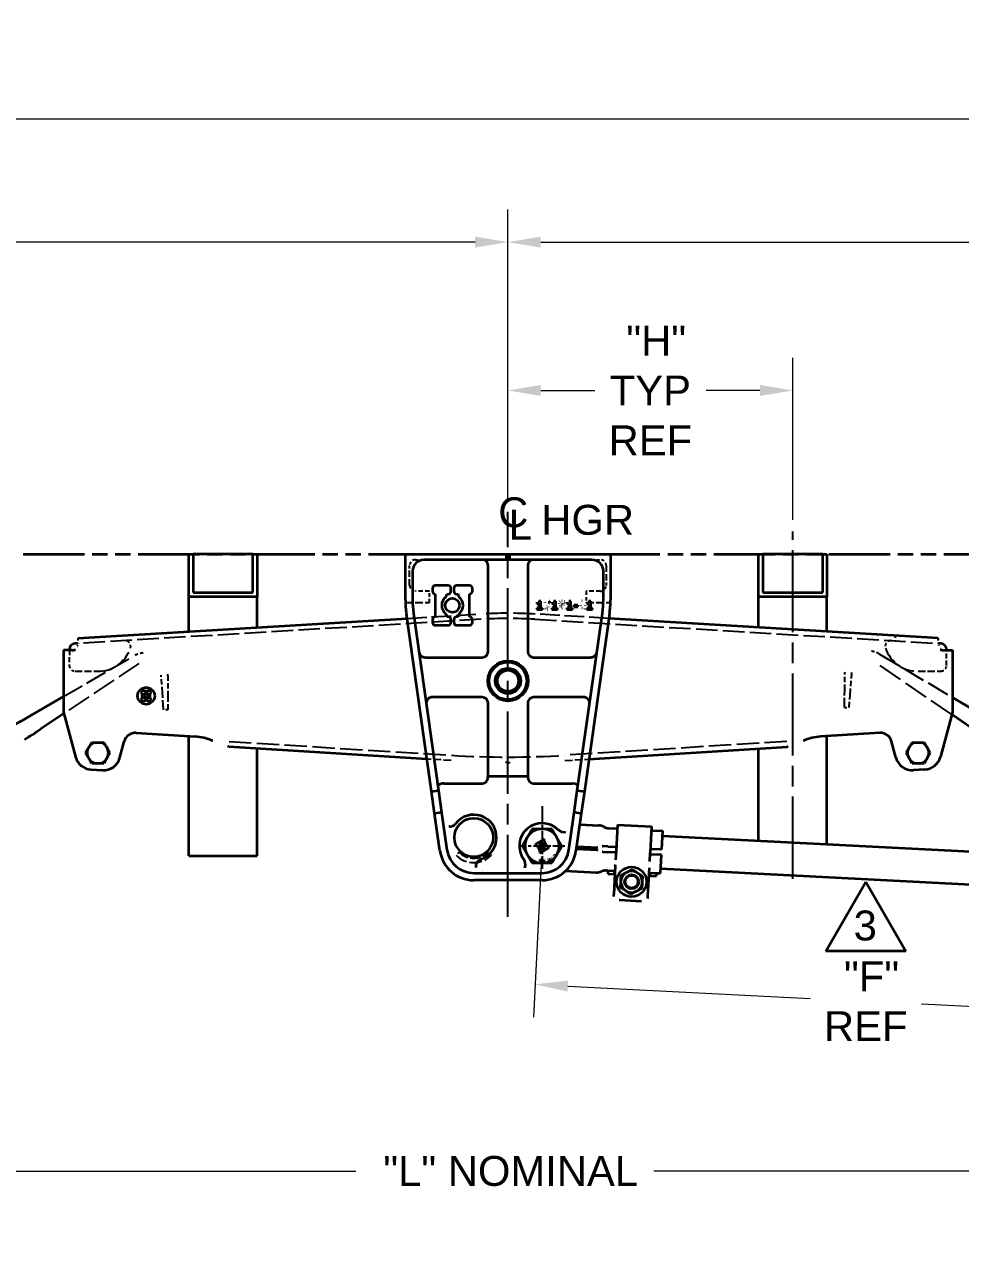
# Model space of a CAD drawing. Header units: inches. Extents: x 0 to 267, y 0 to 172.
# Drawn here: x 63.4 to 104.5, y 57.8 to 111.2 of the extents above; entities that cross this region are included whole.
import ezdxf
from ezdxf.enums import TextEntityAlignment as Align

# ---------------------------------------------------------------- set-up
doc = ezdxf.new("R2010")
doc.units = ezdxf.units.IN
doc.header["$LTSCALE"] = 8
doc.header["$MEASUREMENT"] = 0
for name, pattern in [('CHAIN', [0.7087, 0.4724, -0.0591, 0.1181, -0.0591]), ('DASHED', [0.2067, 0.1654, -0.0413]), ('DOUBLE_DASH_CHAIN', [1.2403, 0.6614, -0.0827, 0.1654, -0.0827, 0.1654, -0.0827])]:
    doc.linetypes.add(name, pattern=pattern)
for name, color, linetype, lineweight in [('Center Mark(Hutchens)', 7, 'Continuous', 25), ('Centerline(Hutchens)', 7, 'Continuous', 25), ('Dimensions(Hutchens)', 7, 'Continuous', 25), ('Hidden Edges(Hutchens)', 7, 'DASHED', 25), ('Phantom Lines(Hutchens)', 7, 'DOUBLE_DASH_CHAIN', 70), ('Sketch Geometry(Hutchens)', 7, 'Continuous', 35), ('Symbols(Hutchens)', 7, 'Continuous', 25), ('Visible Edges(Hutchens)', 7, 'Continuous', 35)]:
    doc.layers.add(name, color=color, linetype=linetype, lineweight=lineweight)
doc.styles.add('Hutchens .164', font='ARIAL.TTF')
doc.dimstyles.new('HUTCHENS STD DIM X.XX', dxfattribs={"dimscale": 8, "dimtxt": 0.164, "dimasz": 0.18, "dimexe": 0.18, "dimexo": 0.0625, "dimgap": 0.09, "dimtad": 0, "dimtih": 1, "dimtoh": 1, "dimrnd": 1e-08, "dimzin": 4, "dimdsep": 46, "dimtxsty": 'Hutchens .164', "dimcen": 0.09, "dimclrd": 211, "dimclre": 211, "dimclrt": 7, "dimadec": 0, "dimazin": 1, "dimtfac": 0.762195, "dimtofl": 0, "dimtmove": 0, "dimatfit": 3, "dimfxl": 0, "dimtolj": 1, "dimtzin": 0, "dimlwd": 9, "dimlwe": 9, "dimarcsym": 0})

# ---------------------------------------------------------------- blocks, each defined once
blk = doc.blocks.new('*D29')
at = {"layer": 'Defpoints', "color": 0, "linetype": 'Continuous'}
for p in [(48.525, 72.033), (120.526, 71.902), (120.526, 60.848)]:
    blk.add_point(p, dxfattribs=at)
at = {"layer": 'Dimensions(Hutchens)', "color": 211, "linetype": 'Continuous', "lineweight": 9}
for p, q in [((48.525, 71.533), (48.525, 59.408)), ((120.526, 71.402), (120.526, 59.408)), ((49.965, 60.848), (77.985, 60.848)), ((119.086, 60.848), (91.05, 60.848))]:
    blk.add_line(p, q, dxfattribs=at)
at = {"layer": 'Dimensions(Hutchens)', "color": 211, "linetype": 'Continuous'}
for points in [[(49.965, 61.088), (49.965, 60.608), (48.525, 60.848)], [(119.086, 61.088), (119.086, 60.608), (120.526, 60.848)]]:
    blk.add_solid(points, dxfattribs=at)
at = {"layer": 'Dimensions(Hutchens)', "color": 7, "linetype": 'Continuous', "lineweight": 9, "insert": (84.518, 60.848), "char_height": 1.312, "attachment_point": 5, "style": 'Hutchens .164'}
blk.add_mtext('\\A1; "L" NOMINAL', dxfattribs=at)
blk = doc.blocks.new('CL HGR')
at = {"layer": 'Symbols(Hutchens)', "color": 7, "char_height": 0.164, "attachment_point": 5, "style": 'Hutchens .164'}
for s, insert in [('C', (0.0294, -0.0028)), ('L', (0.068, -0.0698)), ('HGR', (0.4373, -0.044))]:
    blk.add_mtext(s, dxfattribs=dict(at, insert=insert))
blk = doc.blocks.new('*D40')
at = {"layer": 'Defpoints', "color": 0, "linetype": 'Continuous'}
for p in [(86.153, 75.12), (115.178, 73.634), (114.867, 67.562)]:
    blk.add_point(p, dxfattribs=at)
at = {"layer": 'Dimensions(Hutchens)', "color": 211, "linetype": 'Continuous', "lineweight": 9}
for p, q in [((86.128, 74.62), (85.769, 67.609)), ((115.152, 73.134), (114.793, 66.124)), ((87.28, 68.974), (97.916, 68.429)), ((113.429, 67.635), (102.793, 68.18))]:
    blk.add_line(p, q, dxfattribs=at)
at = {"layer": 'Dimensions(Hutchens)', "color": 211, "linetype": 'Continuous'}
for points in [[(87.293, 69.214), (87.268, 68.734), (85.842, 69.047)], [(113.441, 67.875), (113.416, 67.396), (114.867, 67.562)]]:
    blk.add_solid(points, dxfattribs=at)
at = {"layer": 'Dimensions(Hutchens)', "color": 7, "linetype": 'Continuous', "lineweight": 9, "insert": (100.354, 68.305), "char_height": 1.312, "attachment_point": 5, "style": 'Hutchens .164'}
blk.add_mtext('\\A1; "F"\\PREF', dxfattribs=at)
blk = doc.blocks.new('*D53')
at = {"layer": 'Defpoints', "color": 0, "linetype": 'Continuous'}
for p in [(84.653, 101.627), (84.653, 89.782), (29.653, 89.467)]:
    blk.add_point(p, dxfattribs=at)
at = {"layer": 'Dimensions(Hutchens)', "color": 211, "linetype": 'Continuous', "lineweight": 9}
for p, q in [((29.653, 89.967), (29.653, 103.067)), ((84.653, 90.282), (84.653, 103.067)), ((31.093, 101.627), (54.96, 101.627)), ((83.213, 101.627), (59.347, 101.627))]:
    blk.add_line(p, q, dxfattribs=at)
at = {"layer": 'Dimensions(Hutchens)', "color": 211, "linetype": 'Continuous'}
for points in [[(31.093, 101.867), (31.093, 101.387), (29.653, 101.627)], [(83.213, 101.867), (83.213, 101.387), (84.653, 101.627)]]:
    blk.add_solid(points, dxfattribs=at)
at = {"layer": 'Dimensions(Hutchens)', "color": 7, "linetype": 'Continuous', "lineweight": 9, "insert": (57.153, 101.627), "char_height": 1.312, "attachment_point": 5, "style": 'Hutchens .164'}
blk.add_mtext('\\A1; "A"', dxfattribs=at)
blk = doc.blocks.new('*D54')
at = {"layer": 'Defpoints', "color": 0, "linetype": 'Continuous'}
for p in [(97.153, 95.116), (84.653, 89.782), (97.153, 88.932)]:
    blk.add_point(p, dxfattribs=at)
at = {"layer": 'Dimensions(Hutchens)', "color": 211, "linetype": 'Continuous', "lineweight": 9}
for p, q in [((84.653, 90.282), (84.653, 96.556)), ((97.153, 89.432), (97.153, 96.556)), ((86.093, 95.116), (88.462, 95.116)), ((95.713, 95.116), (93.344, 95.116))]:
    blk.add_line(p, q, dxfattribs=at)
at = {"layer": 'Dimensions(Hutchens)', "color": 211, "linetype": 'Continuous'}
for points in [[(86.093, 95.356), (86.093, 94.876), (84.653, 95.116)], [(95.713, 95.356), (95.713, 94.876), (97.153, 95.116)]]:
    blk.add_solid(points, dxfattribs=at)
at = {"layer": 'Dimensions(Hutchens)', "color": 7, "linetype": 'Continuous', "lineweight": 9, "insert": (90.903, 95.116), "char_height": 1.312, "attachment_point": 5, "style": 'Hutchens .164'}
blk.add_mtext('\\A1; "H"\\PTYP\\PREF', dxfattribs=at)
blk = doc.blocks.new('*D55')
at = {"layer": 'Defpoints', "color": 0, "linetype": 'Continuous'}
for p in [(156.653, 101.627), (84.653, 89.782), (156.653, 89.544)]:
    blk.add_point(p, dxfattribs=at)
at = {"layer": 'Dimensions(Hutchens)', "color": 211, "linetype": 'Continuous', "lineweight": 9}
for p, q in [((84.653, 90.282), (84.653, 103.067)), ((156.653, 90.044), (156.653, 103.067)), ((86.093, 101.627), (118.46, 101.627)), ((155.213, 101.627), (122.847, 101.627))]:
    blk.add_line(p, q, dxfattribs=at)
at = {"layer": 'Dimensions(Hutchens)', "color": 211, "linetype": 'Continuous'}
for points in [[(86.093, 101.867), (86.093, 101.387), (84.653, 101.627)], [(155.213, 101.867), (155.213, 101.387), (156.653, 101.627)]]:
    blk.add_solid(points, dxfattribs=at)
at = {"layer": 'Dimensions(Hutchens)', "color": 7, "linetype": 'Continuous', "lineweight": 9, "insert": (120.653, 101.627), "char_height": 1.312, "attachment_point": 5, "style": 'Hutchens .164'}
blk.add_mtext('\\A1; "B"', dxfattribs=at)
blk = doc.blocks.new('*D57')
at = {"layer": 'Defpoints', "color": 0, "linetype": 'Continuous'}
for p in [(23.091, 107.041), (218.091, 92.727), (23.091, 79.013)]:
    blk.add_point(p, dxfattribs=at)
at = {"layer": 'Dimensions(Hutchens)', "color": 211, "linetype": 'Continuous', "lineweight": 9}
for p, q in [((23.091, 79.513), (23.091, 108.481)), ((218.091, 93.227), (218.091, 108.481)), ((24.531, 107.041), (110.028, 107.041)), ((216.651, 107.041), (130.494, 107.041))]:
    blk.add_line(p, q, dxfattribs=at)
at = {"layer": 'Dimensions(Hutchens)', "color": 211, "linetype": 'Continuous'}
for points in [[(24.531, 107.281), (24.531, 106.801), (23.091, 107.041)], [(216.651, 107.281), (216.651, 106.801), (218.091, 107.041)]]:
    blk.add_solid(points, dxfattribs=at)
at = {"layer": 'Dimensions(Hutchens)', "color": 7, "linetype": 'Continuous', "lineweight": 9, "insert": (120.261, 107.041), "char_height": 1.312, "attachment_point": 5, "style": 'Hutchens .164'}
blk.add_mtext('\\A1; "E" REC CLEARANCE', dxfattribs=at)
blk = doc.blocks.new('FLAG')
at = {"layer": 'Sketch Geometry(Hutchens)'}
for p, q in [((-0.22, -0.1905), (0, 0.1905)), ((0, 0.1905), (0.22, -0.1905)), ((0.22, -0.1905), (-0.22, -0.1905))]:
    blk.add_line(p, q, dxfattribs=at)
at = {"layer": 'Symbols(Hutchens)', "color": 7, "style": 'Hutchens .164'}
blk.add_attdef('NO:', text='', height=0.164, dxfattribs=at).set_placement((-0.0034, -0.0497), align=Align.MIDDLE_CENTER)

msp = doc.modelspace()

# ---------------------------------------------------------------- linework, layer by layer
at = {"layer": 'Center Mark(Hutchens)', "linetype": 'CHAIN', "ltscale": 0.190971}
msp.add_line((86.1531, 76.8711), (86.1531, 74.1195), dxfattribs=at)
at = {"layer": 'Center Mark(Hutchens)', "linetype": 'CHAIN', "ltscale": 0.138781}
msp.add_line((87.1531, 75.1195), (85.1531, 75.1195), dxfattribs=at)
at = {"layer": 'Centerline(Hutchens)', "linetype": 'CHAIN', "ltscale": 0.954115}
for p, q in [((84.6531, 72.0075), (84.6531, 89.7816)), ((97.1531, 73.682), (97.1531, 88.932))]:
    msp.add_line(p, q, dxfattribs=at)
at = {"layer": 'Hidden Edges(Hutchens)', "ltscale": 0.089183}
for p, q in [((80.5906, 87.682), (80.9656, 87.682)), ((88.3406, 87.682), (88.7156, 87.682))]:
    msp.add_line(p, q, dxfattribs=at)
at = {"layer": 'Hidden Edges(Hutchens)', "ltscale": 0.208226}
for p, q in [((80.3406, 86.557), (80.3406, 87.432)), ((88.9656, 87.432), (88.9656, 86.557))]:
    msp.add_line(p, q, dxfattribs=at)
at = {"layer": 'Hidden Edges(Hutchens)', "ltscale": 0.148704}
for p, q in [((81.2156, 86.307), (80.5906, 86.307)), ((88.7156, 86.307), (88.0906, 86.307))]:
    msp.add_line(p, q, dxfattribs=at)
at = {"layer": 'Hidden Edges(Hutchens)', "ltscale": 0.118944}
for p, q in [((81.2156, 85.807), (81.2156, 86.307)), ((88.0906, 86.307), (88.0906, 85.807))]:
    msp.add_line(p, q, dxfattribs=at)
at = {"layer": 'Hidden Edges(Hutchens)', "ltscale": 0.252454}
for p, q in [((80.1548, 85.807), (81.2156, 85.807)), ((88.0906, 85.807), (89.1513, 85.807))]:
    msp.add_line(p, q, dxfattribs=at)
at = {"layer": 'Hidden Edges(Hutchens)', "ltscale": 0.714075}
for p, q in [((83.4722, 85.071), (65.7919, 84.013)), ((85.8339, 85.071), (103.5142, 84.013))]:
    msp.add_line(p, q, dxfattribs=at)
at = {"layer": 'Hidden Edges(Hutchens)', "ltscale": 0.653009}
for p, q in [((80.2247, 85.1091), (83.4583, 85.3026)), ((89.0814, 85.1091), (85.8478, 85.3026))]:
    msp.add_line(p, q, dxfattribs=at)
at = {"layer": 'Hidden Edges(Hutchens)', "ltscale": 0.055136}
for p, q in [((65.7781, 84.2445), (65.7919, 84.013)), ((101.6531, 84.3567), (101.6392, 84.1252)), ((103.5281, 84.2445), (103.5142, 84.013))]:
    msp.add_line(p, q, dxfattribs=at)
at = {"layer": 'Hidden Edges(Hutchens)', "ltscale": 0.715708}
msp.add_line((65.1531, 81.6792), (68.2259, 83.4578), dxfattribs=at)
at = {"layer": 'Hidden Edges(Hutchens)', "ltscale": 0.15683}
for p, q in [((65.4097, 83.7095), (65.4031, 83.0504)), ((103.9031, 83.0504), (103.8964, 83.7095))]:
    msp.add_line(p, q, dxfattribs=at)
at = {"layer": 'Hidden Edges(Hutchens)', "ltscale": 0.750116}
msp.add_line((100.9534, 83.5451), (104.1531, 81.6454), dxfattribs=at)
at = {"layer": 'Hidden Edges(Hutchens)', "ltscale": 0.795738}
msp.add_line((68.4511, 83.1249), (65.169, 80.9316), dxfattribs=at)
at = {"layer": 'Hidden Edges(Hutchens)', "ltscale": 0.237987}
for p, q in [((65.6505, 82.7979), (66.6505, 82.7879)), ((102.6556, 82.7879), (103.6556, 82.7979))]:
    msp.add_line(p, q, dxfattribs=at)
at = {"layer": 'Hidden Edges(Hutchens)', "ltscale": 0.008714}
msp.add_line((68.431, 83.1344), (68.4152, 83.1009), dxfattribs=at)
at = {"layer": 'Hidden Edges(Hutchens)', "ltscale": 0.822001}
msp.add_line((104.1252, 80.8872), (100.7601, 83.1903), dxfattribs=at)
at = {"layer": 'Hidden Edges(Hutchens)'}
for p, q in [((69.4399, 82.5956), (69.4399, 82.5957)), ((99.7299, 82.6964), (99.7299, 82.6964)), ((84.6531, 78.7914), (84.6535, 78.7914))]:
    msp.add_line(p, q, dxfattribs=at)
at = {"layer": 'Hidden Edges(Hutchens)', "ltscale": 0.174961}
for p, q in [((69.4895, 81.8794), (69.4399, 82.5956)), ((99.7299, 82.6964), (99.6723, 81.9808))]:
    msp.add_line(p, q, dxfattribs=at)
at = {"layer": 'Hidden Edges(Hutchens)', "ltscale": 0.174616}
for p, q in [((69.7269, 82.597), (69.7302, 81.8805)), ((99.4317, 81.9846), (99.4429, 82.701))]:
    msp.add_line(p, q, dxfattribs=at)
at = {"layer": 'Hidden Edges(Hutchens)', "ltscale": 0.322228}
for p, q in [((69.5438, 81.0961), (69.4895, 81.8794)), ((99.6723, 81.9808), (99.6094, 81.1982))]:
    msp.add_line(p, q, dxfattribs=at)
at = {"layer": 'Hidden Edges(Hutchens)', "ltscale": 0.321944}
for p, q in [((69.7302, 81.8805), (69.7338, 81.097)), ((99.4194, 81.2011), (99.4317, 81.9846))]:
    msp.add_line(p, q, dxfattribs=at)
at = {"layer": 'Hidden Edges(Hutchens)', "ltscale": 0.045137}
for p, q in [((99.4194, 81.2011), (99.6094, 81.1982)), ((69.7338, 81.097), (69.5438, 81.0961))]:
    msp.add_line(p, q, dxfattribs=at)
at = {"layer": 'Hidden Edges(Hutchens)', "ltscale": 0.738648}
for p, q in [((72.4175, 79.7105), (82.1699, 79.1009)), ((96.8887, 79.7105), (87.1363, 79.1009))]:
    msp.add_line(p, q, dxfattribs=at)
at = {"layer": 'Hidden Edges(Hutchens)', "ltscale": 0.252094}
for p, q in [((82.1554, 78.8694), (81.0982, 78.9355)), ((87.1507, 78.8694), (88.2079, 78.9355))]:
    msp.add_line(p, q, dxfattribs=at)
at = {"layer": 'Hidden Edges(Hutchens)', "ltscale": 0.044541}
for p, q in [((82.5067, 74.8482), (82.3741, 74.7156)), ((83.932, 74.7156), (83.7994, 74.8482))]:
    msp.add_line(p, q, dxfattribs=at)
at = {"layer": 'Hidden Edges(Hutchens)', "ltscale": 0.002983, "flags": 128}
msp.add_lwpolyline([(103.5142, 84.013), (103.5142, 84.013)], dxfattribs=at)
at = {"layer": 'Hidden Edges(Hutchens)', "ltscale": 0.401905, "flags": 128}
for points in [[(99.4429, 82.701), (99.4464, 82.7695)], [(69.7269, 82.597), (69.7242, 82.6656)]]:
    msp.add_lwpolyline(points, dxfattribs=at)
at = {"layer": 'Hidden Edges(Hutchens)', "ltscale": 0.331717, "flags": 128}
msp.add_lwpolyline([(69.4399, 82.5957), (69.4364, 82.6252)], dxfattribs=at)
at = {"layer": 'Hidden Edges(Hutchens)', "ltscale": 0.31875, "flags": 128}
msp.add_lwpolyline([(99.7299, 82.6964), (99.7464, 82.7473)], dxfattribs=at)
at = {"layer": 'Hidden Edges(Hutchens)', "ltscale": 0.187933, "flags": 128}
for points in [[(71.6878, 79.7405), (71.702, 79.7345)], [(97.6183, 79.7405), (97.6041, 79.7345)]]:
    msp.add_lwpolyline(points, dxfattribs=at)
at = {"layer": 'Hidden Edges(Hutchens)', "ltscale": 0.755715, "flags": 128}
msp.add_lwpolyline([(84.6531, 78.7914), (84.549, 78.7915)], dxfattribs=at)
at = {"layer": 'Hidden Edges(Hutchens)', "ltscale": 0.755592, "flags": 128}
msp.add_lwpolyline([(84.6535, 78.7914), (84.7576, 78.7915)], dxfattribs=at)
at = {"layer": 'Hidden Edges(Hutchens)', "ltscale": 0.093397}
for centre, start, end in [((80.5906, 87.432), 90, 180), ((88.7156, 87.432), 0, 90), ((80.5906, 86.557), 180, 270), ((88.7156, 86.557), 270, 0), ((65.653, 83.0479), 179.42465, 269.42465), ((103.6531, 83.0479), 270.57535, 0.57535)]:
    msp.add_arc(centre, 0.25, start, end, dxfattribs=at)
at = {"layer": 'Hidden Edges(Hutchens)', "ltscale": 0.722924}
msp.add_arc((84.6531, 65.3383), 20, 86.57535, 93.42465, dxfattribs=at)
at = {"layer": 'Hidden Edges(Hutchens)', "ltscale": 0.714538}
msp.add_arc((84.6531, 65.3383), 19.768, 86.57535, 93.42465, dxfattribs=at)
at = {"layer": 'Hidden Edges(Hutchens)', "ltscale": 0.116454}
for centre, start, end in [((67.8491, 83.8856), 341.22977, 93.42465), ((101.4571, 83.8856), 86.57535, 198.77023)]:
    msp.add_arc(centre, 0.25, start, end, dxfattribs=at)
at = {"layer": 'Hidden Edges(Hutchens)', "ltscale": 0.568412}
for centre, start, end in [((66.6656, 84.2878), 269.42465, 341.22977), ((102.6406, 84.2878), 198.77023, 270.57535)]:
    msp.add_arc(centre, 1.5, start, end, dxfattribs=at)
at = {"layer": 'Hidden Edges(Hutchens)', "ltscale": 0.105451}
for centre, start, end in [((68.7269, 82.5924), 94.66328, 120.06412), ((100.4428, 82.6853), 59.29987, 84.70071)]:
    msp.add_arc(centre, 1, start, end, dxfattribs=at)
at = {"layer": 'Hidden Edges(Hutchens)', "ltscale": 0.751337}
msp.add_arc((84.6531, 118.8323), 39.8089, 266.42367, 273.57633, dxfattribs=at)
at = {"layer": 'Hidden Edges(Hutchens)', "ltscale": 0.341747}
msp.add_arc((83.1531, 75.4945), 0.9141, 225, 315, dxfattribs=at)
at = {"layer": 'Hidden Edges(Hutchens)', "ltscale": 0.411869}
msp.add_arc((83.1531, 75.4945), 1.1016, 225, 315, dxfattribs=at)
at = {"layer": 'Phantom Lines(Hutchens)', "lineweight": 35, "ltscale": 0.50903}
msp.add_line((17.9205, 87.932), (225.0032, 87.932), dxfattribs=at)
at = {"layer": 'Visible Edges(Hutchens)'}
for p, q in [((70.6531, 87.932), (70.8406, 87.932)), ((70.6531, 86.057), (70.6531, 87.932)), ((70.8406, 87.932), (70.8406, 86.2445)), ((73.4656, 87.932), (70.8406, 87.932)), ((73.4656, 86.2445), (73.4656, 87.932)), ((73.4656, 87.932), (73.6531, 87.932)), ((73.6531, 87.932), (73.6531, 86.057)), ((80.1531, 87.932), (84.5906, 87.932)), ((80.1531, 85.932), (80.1531, 87.932)), ((84.5906, 87.682), (80.9656, 87.682)), ((84.5906, 87.682), (84.5906, 87.932)), ((84.5906, 87.932), (84.7156, 87.932)), ((84.6531, 87.8695), (84.5906, 87.932)), ((84.6531, 87.682), (84.5906, 87.682)), ((84.7156, 87.932), (84.6531, 87.8695)), ((84.6531, 87.8695), (84.6531, 87.682)), ((84.7156, 87.682), (84.6531, 87.682)), ((84.7156, 87.932), (89.1531, 87.932)), ((84.7156, 87.932), (84.7156, 87.682)), ((88.3406, 87.682), (84.7156, 87.682)), ((89.1531, 87.932), (89.1531, 85.932)), ((95.6531, 87.932), (95.8406, 87.932)), ((95.6531, 86.057), (95.6531, 87.932)), ((95.8406, 87.932), (95.8406, 86.2445)), ((98.4656, 87.932), (95.8406, 87.932)), ((98.4656, 86.2445), (98.4656, 87.932)), ((98.4656, 87.932), (98.6531, 87.932)), ((98.6531, 87.932), (98.6531, 86.057)), ((80.4656, 87.182), (80.4656, 85.932)), ((83.7781, 83.6508), (83.7781, 87.432)), ((85.5281, 87.432), (85.5281, 83.6508)), ((88.8406, 85.932), (88.8406, 87.182)), ((82.0281, 86.557), (81.4656, 86.557)), ((82.9656, 86.557), (82.4031, 86.557)), ((73.6531, 86.057), (70.6531, 86.057)), ((70.6531, 84.5363), (70.6531, 86.057)), ((70.8406, 86.2445), (73.4656, 86.2445)), ((73.6531, 84.7158), (73.6531, 86.057)), ((81.3406, 86.432), (81.3406, 86.307)), ((81.4656, 86.182), (81.4656, 85.182)), ((81.9656, 86.1424), (81.9656, 86.182)), ((81.9656, 86.182), (82.0281, 86.182)), ((82.1531, 86.307), (82.1531, 86.432)), ((82.2781, 86.432), (82.2781, 86.307)), ((82.4031, 86.182), (82.4656, 86.182)), ((82.4656, 86.182), (82.4656, 86.1424)), ((82.9656, 85.182), (82.9656, 86.182)), ((83.0906, 86.307), (83.0906, 86.432)), ((98.6531, 86.057), (95.6531, 86.057)), ((95.6531, 84.7158), (95.6531, 86.057)), ((95.8406, 86.2445), (98.4656, 86.2445)), ((98.6531, 84.5363), (98.6531, 86.057)), ((85.9258, 85.8195), (85.9258, 85.7585)), ((85.9258, 85.7585), (86.0048, 85.7585)), ((85.9258, 85.56), (85.9258, 85.4947)), ((86.0048, 85.56), (85.9258, 85.56)), ((85.9258, 85.4947), (86.1735, 85.4947)), ((86.0048, 85.7585), (86.0048, 85.56)), ((86.0963, 85.8706), (86.0142, 85.8706)), ((86.0963, 85.56), (86.0963, 85.8706)), ((86.1735, 85.56), (86.0963, 85.56)), ((86.1735, 85.4947), (86.1735, 85.56)), ((86.4783, 85.7968), (86.4849, 85.7968)), ((86.4849, 85.7968), (86.4849, 85.8703)), ((86.5828, 85.8195), (86.5828, 85.7585)), ((86.5828, 85.7585), (86.6618, 85.7585)), ((86.5828, 85.56), (86.5828, 85.4947)), ((86.6618, 85.56), (86.5828, 85.56)), ((86.5828, 85.4947), (86.8305, 85.4947)), ((86.6618, 85.7585), (86.6618, 85.56)), ((86.7533, 85.8706), (86.6712, 85.8706)), ((86.7533, 85.56), (86.7533, 85.8706)), ((86.8305, 85.56), (86.7533, 85.56)), ((86.8305, 85.4947), (86.8305, 85.56)), ((86.9472, 85.6867), (86.9472, 85.6852)), ((87.1021, 85.6977), (87.1021, 85.6989)), ((87.2398, 85.8195), (87.2398, 85.7585)), ((87.2398, 85.7585), (87.3188, 85.7585)), ((87.2398, 85.56), (87.2398, 85.4947)), ((87.3188, 85.56), (87.2398, 85.56)), ((87.2398, 85.4947), (87.4875, 85.4947)), ((87.3188, 85.7585), (87.3188, 85.56)), ((87.4103, 85.8706), (87.3282, 85.8706)), ((87.4103, 85.56), (87.4103, 85.8706)), ((87.4875, 85.56), (87.4103, 85.56)), ((87.4875, 85.4947), (87.4875, 85.56)), ((87.5467, 85.6953), (87.5467, 85.6254)), ((87.7136, 85.6953), (87.5467, 85.6953)), ((87.5467, 85.6254), (87.7136, 85.6254)), ((87.7136, 85.6254), (87.7136, 85.6953)), ((88.1193, 85.8195), (88.1193, 85.7585)), ((88.1193, 85.7585), (88.1983, 85.7585)), ((88.1193, 85.56), (88.1193, 85.4947)), ((88.1983, 85.56), (88.1193, 85.56)), ((88.1193, 85.4947), (88.3669, 85.4947)), ((88.1983, 85.7585), (88.1983, 85.56)), ((88.2897, 85.8706), (88.2077, 85.8706)), ((88.2897, 85.56), (88.2897, 85.8706)), ((88.3669, 85.56), (88.2897, 85.56)), ((88.3669, 85.4947), (88.3669, 85.56)), ((65.7781, 84.2445), (80.2247, 85.1091)), ((81.3, 77.5091), (80.1974, 85.3016)), ((80.5069, 85.3454), (81.6094, 77.5529)), ((81.3406, 85.057), (81.3406, 84.932)), ((81.9656, 85.182), (81.9656, 85.2217)), ((82.0281, 85.182), (81.9656, 85.182)), ((82.1531, 84.932), (82.1531, 85.057)), ((82.2781, 85.057), (82.2781, 84.932)), ((82.4656, 85.182), (82.4031, 85.182)), ((82.4656, 85.2217), (82.4656, 85.182)), ((83.0906, 84.932), (83.0906, 85.057)), ((87.6967, 77.5529), (88.7993, 85.3454)), ((89.1087, 85.3016), (88.0061, 77.5091)), ((103.5281, 84.2445), (89.0814, 85.1091)), ((81.4656, 84.807), (82.0281, 84.807)), ((82.4031, 84.807), (82.9656, 84.807)), ((65.7696, 84.0116), (65.6452, 84.0042)), ((103.6609, 84.0042), (103.5365, 84.0116)), ((65.5281, 83.7095), (65.1531, 83.7095)), ((65.1531, 83.7095), (65.1531, 80.991)), ((65.4102, 83.7571), (65.4097, 83.7095)), ((81.0345, 83.4008), (80.9991, 83.4008)), ((81.0345, 83.4008), (83.5281, 83.4008)), ((85.7781, 83.4008), (88.2716, 83.4008)), ((88.307, 83.4008), (88.2716, 83.4008)), ((103.7781, 83.7095), (104.1531, 83.7095)), ((103.8964, 83.7095), (103.896, 83.7571)), ((104.1531, 83.7095), (104.1531, 80.991)), ((68.5593, 81.897), (68.5593, 81.8658)), ((68.7312, 81.9283), (68.5906, 81.9283)), ((68.5906, 81.8345), (68.5952, 81.8345)), ((68.5952, 81.8345), (68.5952, 81.5845)), ((68.7202, 81.8345), (68.7312, 81.8345)), ((68.7202, 81.8281), (68.7202, 81.8345)), ((68.7624, 81.8658), (68.7624, 81.897)), ((68.7937, 81.897), (68.7937, 81.8658)), ((68.9656, 81.9283), (68.8249, 81.9283)), ((68.8249, 81.8345), (68.8359, 81.8345)), ((68.8359, 81.8345), (68.8359, 81.8281)), ((68.9609, 81.5845), (68.9609, 81.8345)), ((68.9609, 81.8345), (68.9656, 81.8345)), ((68.9968, 81.8658), (68.9968, 81.897)), ((63.7947, 80.893), (65.1531, 81.6792)), ((68.5593, 81.5533), (68.5593, 81.522)), ((68.5952, 81.5845), (68.5906, 81.5845)), ((68.5906, 81.4908), (68.7312, 81.4908)), ((68.7202, 81.5845), (68.7202, 81.591)), ((68.7312, 81.5845), (68.7202, 81.5845)), ((68.7624, 81.522), (68.7624, 81.5533)), ((68.7937, 81.5533), (68.7937, 81.522)), ((68.8359, 81.5845), (68.8249, 81.5845)), ((68.8249, 81.4908), (68.9656, 81.4908)), ((68.8359, 81.591), (68.8359, 81.5845)), ((68.9656, 81.5845), (68.9609, 81.5845)), ((68.9968, 81.522), (68.9968, 81.5533)), ((83.5281, 81.6508), (81.3175, 81.6508)), ((83.7781, 78.1883), (83.7781, 81.4008)), ((85.5281, 81.4008), (85.5281, 78.1883)), ((87.9886, 81.6508), (85.7781, 81.6508)), ((104.1531, 81.6454), (105.3559, 80.9312)), ((65.169, 80.9316), (64.1618, 80.2586)), ((65.1531, 80.991), (65.6786, 79.0296)), ((104.1531, 80.991), (103.6275, 79.0296)), ((104.9817, 80.301), (104.1252, 80.8872)), ((66.2996, 79.5193), (66.3869, 79.6705)), ((66.3869, 79.6705), (66.5615, 79.6705)), ((66.5615, 79.6705), (66.7446, 79.6705)), ((66.7446, 79.6705), (66.9192, 79.6705)), ((66.9192, 79.6705), (67.0065, 79.5193)), ((67.6275, 79.0001), (67.8189, 79.7144)), ((68.333, 80.084), (70.934, 79.9214)), ((70.6531, 74.682), (70.6531, 79.939)), ((100.9731, 80.084), (98.3721, 79.9214)), ((98.6531, 75.2006), (98.6531, 79.939)), ((101.6786, 79.0001), (101.4872, 79.7144)), ((102.2996, 79.5193), (102.3869, 79.6705)), ((102.3869, 79.6705), (102.5615, 79.6705)), ((102.5615, 79.6705), (102.7446, 79.6705)), ((102.7446, 79.6705), (102.9192, 79.6705)), ((102.9192, 79.6705), (103.0065, 79.5193)), ((66.1207, 79.2095), (66.2081, 79.3608)), ((66.2081, 79.0583), (66.1207, 79.2095)), ((66.2081, 79.3608), (66.2996, 79.5193)), ((66.2996, 78.8998), (66.2081, 79.0583)), ((67.0065, 79.5193), (67.0981, 79.3608)), ((67.0981, 79.0583), (67.0065, 78.8998)), ((67.0981, 79.3608), (67.1854, 79.2095)), ((67.1854, 79.2095), (67.0981, 79.0583)), ((72.3876, 79.4856), (72.3864, 79.4861)), ((81.0982, 78.9355), (72.403, 79.4789)), ((73.6531, 74.682), (73.6531, 79.4008)), ((88.2079, 78.9355), (96.9031, 79.4789)), ((95.6531, 75.3542), (95.6531, 79.4008)), ((96.9185, 79.4856), (96.9197, 79.4861)), ((102.1207, 79.2095), (102.2081, 79.3608)), ((102.2081, 79.0583), (102.1207, 79.2095)), ((102.2081, 79.3608), (102.2996, 79.5193)), ((102.2996, 78.8998), (102.2081, 79.0583)), ((103.0065, 79.5193), (103.0981, 79.3608)), ((103.0981, 79.0583), (103.0065, 78.8998)), ((103.0981, 79.3608), (103.1854, 79.2095)), ((103.1854, 79.2095), (103.0981, 79.0583)), ((66.3869, 78.7485), (66.2996, 78.8998)), ((66.5615, 78.7485), (66.3869, 78.7485)), ((66.7446, 78.7485), (66.5615, 78.7485)), ((66.9192, 78.7485), (66.7446, 78.7485)), ((67.0065, 78.8998), (66.9192, 78.7485)), ((102.3869, 78.7485), (102.2996, 78.8998)), ((102.5615, 78.7485), (102.3869, 78.7485)), ((102.7446, 78.7485), (102.5615, 78.7485)), ((102.9192, 78.7485), (102.7446, 78.7485)), ((103.0065, 78.8998), (102.9192, 78.7485)), ((66.3588, 78.4751), (66.8588, 78.4455)), ((83.7781, 78.1883), (85.5281, 78.1883)), ((102.9473, 78.4751), (102.4473, 78.4455)), ((81.3, 77.5091), (81.6094, 77.5529)), ((81.4353, 76.5529), (81.3, 77.5091)), ((81.6094, 77.5529), (81.7447, 76.5966)), ((81.8351, 77.8695), (83.5281, 77.8695)), ((85.7781, 77.8695), (87.4711, 77.8695)), ((87.5614, 76.5966), (87.6967, 77.5529)), ((87.6967, 77.5529), (88.0061, 77.5091)), ((88.0061, 77.5091), (87.8708, 76.5529)), ((81.7447, 76.5966), (81.4353, 76.5529)), ((81.6679, 74.9094), (81.4353, 76.5529)), ((81.7447, 76.5966), (81.9773, 74.9532)), ((87.3289, 74.9532), (87.5614, 76.5966)), ((87.8708, 76.5529), (87.5614, 76.5966)), ((87.8708, 76.5529), (87.6383, 74.9094)), ((85.5035, 75.4945), (85.72, 75.8695)), ((85.72, 75.8695), (86.1531, 75.8695)), ((86.1531, 75.8695), (86.5861, 75.8695)), ((86.5861, 75.8695), (86.8026, 75.4945)), ((87.8024, 76.0695), (88.6402, 76.0266)), ((88.8672, 75.9593), (88.8489, 75.969)), ((89.0759, 75.9016), (89.4464, 75.8827)), ((89.4552, 76.0555), (89.3967, 74.9129)), ((89.4552, 76.0555), (90.9533, 75.9788)), ((90.9533, 75.9788), (90.8948, 74.8362)), ((85.287, 75.1195), (85.5035, 75.4945)), ((86.0031, 75.2855), (85.8813, 75.2152)), ((86.0728, 75.2897), (86.0881, 75.2633)), ((86.2061, 75.4027), (86.0843, 75.3324)), ((86.2485, 75.3198), (86.2526, 75.3222)), ((86.3742, 75.102), (86.2485, 75.3198)), ((86.264, 75.3649), (86.2488, 75.3913)), ((86.8026, 75.4945), (87.0191, 75.1195)), ((90.9444, 75.806), (91.4438, 75.7804)), ((91.4026, 74.976), (91.4438, 75.7804)), ((91.433, 75.5702), (109.9712, 74.6213)), ((85.5035, 74.7445), (85.287, 75.1195)), ((85.8699, 75.1725), (85.8851, 75.1461)), ((85.9278, 75.1347), (85.9319, 75.1371)), ((85.9319, 75.1371), (86.0577, 74.9193)), ((86.0402, 75.1996), (86.0496, 75.205)), ((86.0522, 75.1788), (86.0402, 75.1996)), ((86.0421, 74.8742), (86.0574, 74.8478)), ((86.061, 75.2477), (86.0458, 75.2741)), ((86.0577, 74.9193), (86.0536, 74.9169)), ((86.1001, 74.8363), (86.2218, 74.9067)), ((86.1308, 75.2519), (86.1402, 75.2573)), ((86.1402, 75.2573), (86.1522, 75.2365)), ((86.1659, 74.9818), (86.1539, 75.0025)), ((86.1753, 74.9872), (86.1659, 74.9818)), ((86.2333, 74.9493), (86.218, 74.9758)), ((86.2451, 74.9914), (86.2603, 74.965)), ((86.254, 75.0603), (86.2659, 75.0395)), ((86.2659, 75.0395), (86.2565, 75.0341)), ((86.303, 74.9535), (86.4248, 75.0238)), ((86.3783, 75.1044), (86.3742, 75.102)), ((86.4363, 75.0665), (86.421, 75.0929)), ((87.0191, 75.1195), (86.8026, 74.7445)), ((88.5842, 74.9325), (87.6483, 74.9804)), ((87.6659, 75.1047), (88.5906, 75.0573)), ((88.3969, 74.9421), (88.4033, 75.0669)), ((88.5282, 75.0605), (88.5218, 74.9357)), ((88.7834, 74.8597), (88.7921, 74.8593)), ((88.8108, 74.8583), (88.7921, 74.8593)), ((88.8049, 75.109), (88.7962, 75.1094)), ((88.8049, 75.109), (88.8236, 75.108)), ((88.8108, 74.8583), (89.0219, 74.8475)), ((89.0347, 75.0972), (88.8236, 75.108)), ((89.3924, 74.8286), (89.0219, 74.8475)), ((89.0347, 75.0972), (89.4052, 75.0782)), ((89.3964, 74.9053), (89.3765, 74.5177)), ((89.3967, 74.9129), (89.3964, 74.9053)), ((90.8745, 74.441), (90.8944, 74.8286)), ((91.3898, 74.7263), (90.8905, 74.7519)), ((90.8948, 74.8362), (90.8944, 74.8286)), ((90.9032, 75.0016), (91.4026, 74.976)), ((70.6531, 74.682), (73.6531, 74.682)), ((85.72, 74.3695), (85.5035, 74.7445)), ((86.1531, 74.3695), (85.72, 74.3695)), ((86.1192, 74.4989), (86.0431, 74.4989)), ((86.0431, 74.4989), (86.0431, 74.4848)), ((86.0431, 74.4848), (86.105, 74.4848)), ((86.105, 74.4848), (86.0502, 74.3789)), ((86.0502, 74.3789), (86.0673, 74.3789)), ((86.0673, 74.3789), (86.1192, 74.4809)), ((86.1192, 74.4809), (86.1192, 74.4989)), ((86.5861, 74.3695), (86.1531, 74.3695)), ((86.2108, 74.477), (86.2127, 74.4662)), ((86.2127, 74.4662), (86.2341, 74.47)), ((86.2481, 74.3908), (86.2266, 74.387)), ((86.2266, 74.387), (86.2288, 74.3749)), ((86.2288, 74.3749), (86.2864, 74.3851)), ((86.2445, 74.5), (86.2323, 74.4978)), ((86.2341, 74.47), (86.2481, 74.3908)), ((86.2633, 74.3935), (86.2445, 74.5)), ((86.2843, 74.3972), (86.2633, 74.3935)), ((86.2864, 74.3851), (86.2843, 74.3972)), ((86.4034, 74.4324), (86.4027, 74.432)), ((86.4027, 74.432), (86.4092, 74.418)), ((86.517, 74.5487), (86.4777, 74.526)), ((86.4777, 74.526), (86.485, 74.5134)), ((86.485, 74.5134), (86.5243, 74.5361)), ((86.5243, 74.5361), (86.517, 74.5487)), ((86.8026, 74.7445), (86.5861, 74.3695)), ((86.6476, 74.7319), (86.6607, 74.7209)), ((86.6607, 74.7209), (86.6613, 74.7216)), ((86.7213, 74.6668), (86.7344, 74.6559)), ((86.7713, 74.7215), (86.7334, 74.6764)), ((86.7344, 74.6559), (86.7819, 74.7126)), ((86.7819, 74.7126), (86.7713, 74.7215)), ((89.3625, 74.2445), (89.2983, 72.9906)), ((91.3486, 73.9219), (91.3898, 74.7263)), ((83.1531, 73.932), (86.1531, 73.932)), ((87.1864, 74.0323), (87.4425, 74.0192)), ((87.4425, 74.0192), (88.5346, 73.9633)), ((88.7672, 74.0071), (88.7481, 73.9993)), ((88.9807, 74.0431), (89.0394, 74.0401)), ((89.0394, 74.0401), (89.0325, 73.9053)), ((89.0325, 73.9053), (89.3134, 73.8909)), ((89.0394, 74.0401), (89.3203, 74.0257)), ((89.3203, 74.0257), (89.3134, 73.8909)), ((89.3134, 73.8909), (89.3443, 73.8893)), ((89.3512, 74.0241), (89.3203, 74.0257)), ((89.6106, 73.595), (89.6234, 73.8437)), ((89.6234, 73.8437), (89.8452, 73.9571)), ((89.8452, 73.9571), (89.8838, 73.9768)), ((89.8838, 73.9768), (90.1056, 74.0902)), ((90.1056, 74.0902), (90.3147, 73.9548)), ((90.3147, 73.9548), (90.3511, 73.9312)), ((90.3511, 73.9312), (90.5602, 73.7958)), ((90.5602, 73.7958), (90.5474, 73.547)), ((90.7964, 72.9139), (90.8606, 74.1678)), ((90.8424, 73.8126), (90.8426, 73.8126)), ((90.8426, 73.8126), (90.8738, 73.811)), ((90.8493, 73.9474), (90.8495, 73.9474)), ((90.8807, 73.9458), (90.8495, 73.9474)), ((90.8807, 73.9458), (90.8738, 73.811)), ((90.8738, 73.811), (91.1547, 73.7966)), ((90.8807, 73.9458), (91.1616, 73.9314)), ((91.1616, 73.9314), (91.1547, 73.7966)), ((91.1616, 73.9314), (91.3486, 73.9219)), ((91.3594, 74.1321), (109.8976, 73.1832)), ((86.1531, 73.6195), (83.1531, 73.6195)), ((89.5957, 73.3029), (89.6084, 73.5517)), ((89.8048, 73.1675), (89.5957, 73.3029)), ((89.6084, 73.5517), (89.6106, 73.595)), ((89.8411, 73.1439), (89.8048, 73.1675)), ((90.5325, 73.2549), (90.3106, 73.1416)), ((90.5452, 73.5037), (90.5325, 73.2549)), ((90.5474, 73.547), (90.5452, 73.5037)), ((89.2939, 72.9045), (89.2983, 72.9906)), ((89.5534, 72.7551), (90.5186, 72.7057)), ((90.0502, 73.0085), (89.8411, 73.1439)), ((90.2721, 73.1219), (90.0502, 73.0085)), ((90.3106, 73.1416), (90.2721, 73.1219)), ((90.792, 72.8278), (90.7964, 72.9139))]:
    msp.add_line(p, q, dxfattribs=at)
at = {"layer": 'Visible Edges(Hutchens)', "flags": 128}
for points in [[(85.9878, 85.829), (85.9863, 85.8283)], [(86.0142, 85.8706), (86.0141, 85.8689)], [(86.2297, 85.6618), (86.2297, 85.6571)], [(86.275, 85.8171), (86.2716, 85.8129)], [(86.2737, 85.5242), (86.2766, 85.5213)], [(86.323, 85.6475), (86.323, 85.6485)], [(86.3236, 85.6703), (86.3252, 85.671)], [(86.3239, 85.7187), (86.3254, 85.7283)], [(86.343, 85.5658), (86.3398, 85.57)], [(86.3634, 85.6792), (86.3661, 85.6791)], [(86.3755, 85.5506), (86.3745, 85.5506)], [(86.3758, 85.4868), (86.3834, 85.4869)], [(86.4044, 85.7445), (86.402, 85.7445)], [(86.4047, 85.6667), (86.4067, 85.6648)], [(86.4068, 85.5658), (86.4064, 85.5652)], [(86.4226, 85.8767), (86.4134, 85.8765)], [(86.4217, 85.8083), (86.4269, 85.8082)], [(86.422, 85.6178), (86.4219, 85.6099)], [(86.474, 85.7232), (86.4719, 85.7248)], [(86.4849, 85.8703), (86.4838, 85.8706)], [(86.5165, 85.6223), (86.5165, 85.6258)], [(86.6448, 85.829), (86.6433, 85.8283)], [(86.6712, 85.8706), (86.6711, 85.8689)], [(86.8779, 85.5959), (86.8779, 85.593)], [(86.8879, 85.777), (86.8882, 85.7684)], [(86.9128, 85.5181), (86.9156, 85.5159)], [(86.9241, 85.8481), (86.9206, 85.8452)], [(86.9472, 85.6852), (86.9425, 85.6832)], [(86.9696, 85.6077), (86.9699, 85.6136)], [(86.9809, 85.7785), (86.981, 85.7807)], [(86.9949, 85.664), (86.9993, 85.6621)], [(87.0122, 85.7375), (87.0101, 85.7385)], [(87.0268, 85.8782), (87.0198, 85.8781)], [(87.0301, 85.5503), (87.025, 85.5504)], [(87.0259, 85.4859), (87.0343, 85.486)], [(87.0268, 85.8144), (87.0312, 85.8143)], [(87.0405, 85.6454), (87.0426, 85.6444)], [(87.0547, 85.7202), (87.0485, 85.7225)], [(87.0639, 85.56), (87.0615, 85.5585)], [(87.0736, 85.7724), (87.0735, 85.7674)], [(87.0818, 85.595), (87.0817, 85.5915)], [(87.1021, 85.6989), (87.1079, 85.7017)], [(87.1298, 85.8512), (87.1273, 85.8529)], [(87.1356, 85.5181), (87.1384, 85.5204)], [(87.165, 85.7834), (87.1649, 85.7882)], [(87.1748, 85.5989), (87.1745, 85.6072)], [(87.3018, 85.829), (87.3003, 85.8283)], [(87.3282, 85.8706), (87.3281, 85.8689)], [(87.7613, 85.6822), (87.7613, 85.6771)], [(87.7944, 85.8281), (87.7917, 85.8239)], [(87.7941, 85.5366), (87.7972, 85.5323)], [(87.8558, 85.6819), (87.8559, 85.693)], [(87.9059, 85.8773), (87.8986, 85.8772)], [(87.9059, 85.5561), (87.8991, 85.5566)], [(87.9059, 85.808), (87.9126, 85.8075)], [(87.9059, 85.4868), (87.9101, 85.4868)], [(87.9558, 85.6822), (87.9557, 85.6714)], [(88.0178, 85.8265), (88.0147, 85.8308)], [(88.0175, 85.536), (88.0201, 85.54)], [(88.0503, 85.6822), (88.0502, 85.6917)], [(88.1813, 85.829), (88.1797, 85.8283)], [(88.2077, 85.8706), (88.2075, 85.8689)], [(65.7611, 83.9315), (65.7596, 83.9248)], [(65.7611, 83.9315), (65.7622, 83.9363)], [(65.7722, 83.9059), (65.7727, 83.9081)], [(65.7781, 84.2445), (65.7781, 84.244)], [(103.5281, 84.2445), (103.5281, 84.244)], [(103.5281, 84.213), (103.5281, 84.1984)], [(103.545, 83.9315), (103.5465, 83.9248)], [(65.6723, 83.7553), (65.6787, 83.76)], [(103.6338, 83.7553), (103.6255, 83.7615)], [(72.3864, 79.4861), (72.3619, 79.4965)], [(72.3989, 79.4813), (72.3946, 79.4837)], [(72.403, 79.4789), (72.3989, 79.4794)], [(72.4025, 79.4792), (72.4013, 79.48)], [(96.9072, 79.4813), (96.9048, 79.48)], [(96.9185, 79.4856), (96.911, 79.4814)], [(96.9197, 79.4861), (96.9442, 79.4965)], [(96.9285, 79.4942), (96.9283, 79.4941)], [(82.0856, 75.9721), (82.0654, 75.974)], [(87.4843, 76.0515), (87.4815, 76.0351)], [(86.6619, 74.7601), (86.6612, 74.7593)], [(86.6718, 74.7503), (86.6721, 74.7507)], [(86.6849, 74.7584), (86.6854, 74.7585)], [(86.7003, 74.7532), (86.7019, 74.7517)], [(86.7101, 74.7663), (86.7084, 74.7676)], [(88.5842, 74.9325), (88.5916, 74.927)], [(88.7962, 75.1094), (88.7877, 75.1097)], [(86.2323, 74.4978), (86.2323, 74.4965)], [(86.3628, 74.5197), (86.3625, 74.5188)], [(86.3653, 74.4877), (86.3659, 74.4865)], [(86.3798, 74.4952), (86.3792, 74.4967)], [(86.3823, 74.5413), (86.3815, 74.5409)], [(86.3878, 74.5294), (86.3883, 74.5296)], [(86.39, 74.4654), (86.3909, 74.4652)], [(86.396, 74.4797), (86.3953, 74.4799)], [(86.4043, 74.5296), (86.4059, 74.5288)], [(86.4092, 74.418), (86.4097, 74.4181)], [(86.411, 74.5428), (86.4102, 74.5431)], [(86.4117, 74.4823), (86.4111, 74.4821)], [(86.414, 74.4688), (86.4148, 74.4691)], [(86.4183, 74.4358), (86.4179, 74.4356)], [(86.4223, 74.4223), (86.4239, 74.4231)], [(86.4254, 74.5044), (86.4255, 74.5041)], [(86.4283, 74.4974), (86.428, 74.4968)], [(86.4331, 74.4869), (86.4339, 74.4846)], [(86.4416, 74.508), (86.4407, 74.5099)], [(86.4509, 74.4568), (86.4513, 74.4597)], [(86.5605, 74.6481), (86.5584, 74.646)], [(86.5635, 74.6167), (86.5633, 74.6175)], [(86.5691, 74.6378), (86.5698, 74.6384)], [(86.5713, 74.5755), (86.5736, 74.5728)], [(86.5838, 74.586), (86.5829, 74.5871)], [(86.5906, 74.6396), (86.5913, 74.6392)], [(86.6102, 74.5609), (86.6085, 74.5619)], [(86.6175, 74.6144), (86.6184, 74.6132)], [(86.63, 74.6249), (86.6277, 74.6275)], [(86.6323, 74.5625), (86.6315, 74.5619)], [(86.6377, 74.5836), (86.638, 74.5828)], [(86.6409, 74.5523), (86.6429, 74.5544)], [(86.6613, 74.7216), (86.6613, 74.7219)], [(86.6637, 74.7348), (86.6639, 74.7353)], [(86.7178, 74.7076), (86.718, 74.706)], [(86.7245, 74.7461), (86.7242, 74.7468)], [(86.7299, 74.7206), (86.7298, 74.7215)], [(86.7334, 74.6764), (86.7333, 74.6776)], [(89.3625, 74.2445), (89.366, 74.3127)], [(90.8745, 74.441), (90.8741, 74.4327)], [(83.5533, 73.932), (83.5381, 73.9324)], [(85.3973, 74.182), (85.3896, 74.1621)], [(89.5534, 72.7551), (89.5359, 72.7563)], [(90.792, 72.8278), (90.7909, 72.8175)]]:
    msp.add_lwpolyline(points, dxfattribs=at)
at = {"layer": 'Visible Edges(Hutchens)'}
for centre, radius in [((82.2156, 85.682), 0.3125), ((84.6531, 82.3695), 0.885), ((84.6531, 82.3695), 0.823), ((84.6531, 82.3695), 0.5598), ((84.6531, 82.3695), 0.5257), ((84.6531, 82.3695), 0.465), ((68.7781, 81.7095), 0.375), ((68.7781, 81.7095), 0.0781), ((83.1531, 75.4945), 0.8516), ((86.1531, 75.1195), 0.0781), ((90.0779, 73.5493), 0.6562), ((90.0779, 73.5493), 0.3126), ((90.0779, 73.5493), 0.3125), ((90.0779, 73.5493), 0.28)]:
    msp.add_circle(centre, radius, dxfattribs=at)
for centre, radius, start, end in [((80.9656, 87.182), 0.5, 90, 180), ((83.5281, 87.432), 0.25, 0, 90), ((85.7781, 87.432), 0.25, 90, 180), ((88.3406, 87.182), 0.5, 0, 90), ((81.4656, 86.432), 0.125, 90, 180), ((82.0281, 86.432), 0.125, 0, 90), ((82.4031, 86.432), 0.125, 90, 180), ((82.9656, 86.432), 0.125, 0, 90), ((81.4656, 86.307), 0.125, 180, 270), ((82.2156, 85.682), 0.4688, 129.16671, 230.83329), ((81.8406, 86.1424), 0.125, 309.16671, 0), ((82.0281, 86.307), 0.125, 270, 0), ((82.4031, 86.307), 0.125, 180, 270), ((82.5906, 86.1424), 0.125, 180, 230.83329), ((82.2156, 85.682), 0.4687, 309.16671, 50.83329), ((82.9656, 86.307), 0.125, 270, 0), ((84.6531, 85.932), 4.5, 180, 188.05343), ((84.6531, 85.932), 4.1875, 180, 188.05343), ((84.6531, 85.932), 4.1875, 351.94657, 0), ((84.6531, 85.932), 4.5, 351.94657, 0), ((81.4656, 85.057), 0.125, 90, 180), ((81.4656, 84.932), 0.125, 180, 270), ((81.8406, 85.2217), 0.125, 0, 50.83329), ((82.0281, 85.057), 0.125, 0, 90), ((82.0281, 84.932), 0.125, 270, 0), ((82.4031, 85.057), 0.125, 90, 180), ((82.4031, 84.932), 0.125, 180, 270), ((82.5906, 85.2217), 0.125, 129.16671, 180), ((82.9656, 85.057), 0.125, 0, 90), ((82.9656, 84.932), 0.125, 270, 0), ((65.6601, 83.7546), 0.25, 93.42465, 179.42465), ((103.646, 83.7546), 0.25, 0.57535, 86.57535), ((65.5281, 83.9595), 0.25, 270, 305.23782), ((80.9991, 83.6508), 0.25, 188.05343, 270), ((83.5281, 83.6508), 0.25, 270, 0), ((85.7781, 83.6508), 0.25, 180, 270), ((88.307, 83.6508), 0.25, 270, 351.94657), ((103.7781, 83.9595), 0.25, 234.76218, 270), ((68.5906, 81.897), 0.0312, 90, 180), ((68.5906, 81.8658), 0.0312, 180, 270), ((68.7781, 81.7095), 0.117, 126.92427, 233.07573), ((68.689, 81.8281), 0.0313, 306.92427, 0), ((68.7312, 81.897), 0.0312, 0, 90), ((68.7312, 81.8658), 0.0312, 270, 0), ((68.8249, 81.897), 0.0312, 90, 180), ((68.8249, 81.8658), 0.0312, 180, 270), ((68.8671, 81.8281), 0.0313, 180, 233.07573), ((68.7781, 81.7095), 0.117, 306.92427, 53.07573), ((68.9656, 81.897), 0.0312, 0, 90), ((68.9656, 81.8658), 0.0312, 270, 0), ((68.5906, 81.5533), 0.0312, 90, 180), ((68.5906, 81.522), 0.0312, 180, 270), ((68.689, 81.591), 0.0313, 0, 53.07573), ((68.7312, 81.5533), 0.0312, 0, 90), ((68.7312, 81.522), 0.0312, 270, 0), ((68.8249, 81.5533), 0.0312, 90, 180), ((68.8249, 81.522), 0.0312, 180, 270), ((68.8671, 81.591), 0.0313, 126.92427, 180), ((68.9656, 81.5533), 0.0312, 0, 90), ((68.9656, 81.522), 0.0312, 270, 0), ((81.3175, 81.4008), 0.25, 98.05343, 188.05343), ((81.3175, 81.4008), 0.25, 90, 98.05343), ((83.5281, 81.4008), 0.25, 0, 90), ((85.7781, 81.4008), 0.25, 90, 180), ((87.9886, 81.4008), 0.25, 81.94657, 90), ((87.9886, 81.4008), 0.25, 351.94657, 81.94657), ((52.394, 100.5897), 22.7582, 270.2633, 300.06265), ((51.1106, 99.8237), 23.5186, 301.59499, 303.70596), ((66.6531, 79.2095), 0.47, 101.23066, 138.76934), ((66.6531, 79.2095), 0.47, 41.23066, 78.76934), ((68.3019, 79.5849), 0.5, 86.42367, 165), ((70.7937, 77.6758), 2.25, 66.58519, 86.42367), ((98.5124, 77.6758), 2.25, 93.57633, 113.41481), ((101.0043, 79.5849), 0.5, 15, 93.57633), ((102.6531, 79.2095), 0.47, 101.23066, 138.76934), ((102.6531, 79.2095), 0.47, 41.23066, 78.76934), ((66.4031, 79.2237), 0.75, 195, 266.61659), ((66.6531, 79.2095), 0.47, 161.23066, 198.76934), ((66.6531, 79.2095), 0.47, 341.23066, 18.76934), ((102.6531, 79.2095), 0.47, 161.23066, 198.76934), ((102.9031, 79.2237), 0.75, 273.38341, 345), ((102.6531, 79.2095), 0.47, 341.23066, 18.76934), ((66.6531, 79.2095), 0.47, 221.23066, 258.76934), ((66.6531, 79.2095), 0.47, 281.23066, 318.76934), ((66.9031, 79.1942), 0.75, 266.61659, 345), ((102.4031, 79.1942), 0.75, 195, 273.38341), ((102.6531, 79.2095), 0.47, 221.23066, 258.76934), ((102.6531, 79.2095), 0.47, 281.23066, 318.76934), ((83.5281, 78.1195), 0.25, 270, 321.53158), ((85.7781, 78.1195), 0.25, 218.46842, 270), ((83.1531, 75.4945), 1, 287.75279, 143.02001), ((82.1046, 76.2841), 0.3125, 266.51647, 323.02001), ((86.1531, 75.1195), 1, 45.72502, 216.22155), ((86.1531, 75.1195), 0.75, 90, 150), ((86.1531, 75.1195), 0.75, 30, 90), ((87.113, 76.104), 0.375, 225.72502, 281.41779), ((88.6146, 75.5272), 0.5, 62.062, 87.06972), ((89.1014, 76.401), 0.5, 242.062, 267.06972), ((86.1531, 75.1195), 0.75, 150, 210), ((86.0187, 75.2585), 0.0313, 30, 120), ((86.0999, 75.3054), 0.0313, 120, 210), ((86.2217, 75.3757), 0.0313, 30, 120), ((86.2369, 75.3493), 0.0313, 300, 30), ((86.1531, 75.1195), 0.75, 330, 30), ((83.1531, 75.1195), 1.5, 188.05343, 270), ((83.1531, 75.1195), 1.1875, 188.05343, 270), ((85.8969, 75.1882), 0.0313, 120, 210), ((85.9122, 75.1618), 0.0313, 210, 300), ((86.1531, 75.1195), 0.117, 149.5768, 270.4232), ((86.0692, 74.8898), 0.0312, 120, 210), ((86.034, 75.2321), 0.0313, 300, 30), ((86.0844, 74.8634), 0.0312, 210, 300), ((86.1152, 75.2789), 0.0313, 210, 300), ((86.1531, 75.1195), 0.117, 329.5768, 90.4232), ((86.1531, 75.1195), 1.1875, 270, 351.94657), ((86.1531, 75.1195), 1.5, 270, 351.94657), ((86.191, 74.9601), 0.0312, 30, 120), ((86.2062, 74.9337), 0.0313, 300, 30), ((86.2722, 75.007), 0.0312, 120, 210), ((86.2874, 74.9806), 0.0312, 210, 300), ((86.3939, 75.0773), 0.0312, 30, 120), ((86.4092, 75.0509), 0.0312, 300, 30), ((83.5533, 74.2445), 0.3125, 107.75279, 191.53696), ((85.0438, 74.307), 0.375, 340.52878, 36.22155), ((86.1531, 75.1195), 0.75, 210, 270), ((86.1531, 75.1195), 0.75, 270, 330), ((88.5601, 74.4626), 0.5, 267.06972, 292.07744), ((88.9552, 73.5437), 0.5, 87.06972, 112.07744), ((90.0779, 73.5493), 0.4695, 119.71422, 174.42522), ((90.0779, 73.5493), 0.4695, 59.71422, 114.42522), ((90.0779, 73.5493), 0.4695, 359.71422, 54.42522), ((90.0779, 73.5493), 0.4695, 179.71422, 234.42522), ((90.0779, 73.5493), 0.4695, 299.71422, 354.42522), ((90.0779, 73.5493), 0.4695, 239.71422, 294.42522)]:
    msp.add_arc(centre, radius, start, end, dxfattribs=at)
for centre, major_axis, ratio, start_param, end_param in [((83.5906, 78.1883), (0, -0.3187), 0.5882353, 0.7903528, 1.5707963), ((85.7156, 78.1883), (0, -0.3187), 0.5882353, 4.712389, 5.4928325), ((81.8268, 77.8015), (0.2475, 0.035), 0.269989, 1.5707963, 3.1415927), ((81.8869, 77.3765), (-0.0696, 0.4918), 0.5032911, 6.2120937, 6.2831853), ((87.4192, 77.3765), (0.0696, 0.4918), 0.5032911, 0, 0.0710916), ((87.4794, 77.8015), (-0.2475, 0.035), 0.269989, 3.1415927, 4.712389)]:
    msp.add_ellipse(centre, major_axis=major_axis, ratio=ratio, start_param=start_param, end_param=end_param, dxfattribs=at)

# ---------------------------------------------------------------- block references
at = {"xscale": 8, "yscale": 8, "zscale": 8}
msp.add_blockref('CL HGR', (84.6531, 89.7816), dxfattribs=at)
msp.add_blockref('FLAG', (100.3587, 72.0279), dxfattribs=at).add_auto_attribs({'NO:': '3'})

# ---------------------------------------------------------------- dimensions: what is measured, and where the dimension line sits
at = {"layer": 'Dimensions(Hutchens)', "color": 211, "linetype": 'Continuous', "lineweight": 9}
for base, p1, p2, angle, text, override, picture, middle in [((23.0906, 107.041), (218.0906, 92.727), (23.0906, 79.0125), 180, ' "E" REC CLEARANCE', {"dimtih": 0, "dimtoh": 0, "dimdec": 2, "dimtp": 0, "dimtm": 0, "dimtdec": 2, "dimatfit": 2}, '*D57', (120.2611, 107.041)), ((114.8667, 67.5618), (86.1531, 75.1195), (115.1776, 73.6338), 177.06972, ' "F"\\PREF', {"dimdec": 2, "dimtp": 0, "dimtm": 0, "dimtdec": 2, "dimatfit": 2}, '*D40', (100.3545, 68.3046)), ((120.526, 60.8476), (48.5252, 72.0331), (120.526, 71.9024), 180, ' "L" NOMINAL', {"dimtih": 0, "dimtoh": 0, "dimdec": 2, "dimtp": 0, "dimtm": 0, "dimtdec": 2, "dimatfit": 2}, '*D29', (84.5176, 60.8476))]:
    dim = msp.add_linear_dim(base=base, p1=p1, p2=p2, angle=angle, text=text, dimstyle='HUTCHENS STD DIM X.XX', override=override, dxfattribs=at)
    dim.commit()
    dim.dimension.update_dxf_attribs({"geometry": picture, "text_midpoint": middle, "dimtype": 160})
for base, p1, p2, text, picture, middle in [((84.6531, 101.627), (29.6531, 89.467), (84.6531, 89.7816), ' "A"', '*D53', (57.1531, 101.627)), ((156.6531, 101.627), (84.6531, 89.7816), (156.6531, 89.5436), ' "B"', '*D55', (120.6531, 101.627)), ((97.1531, 95.1165), (84.6531, 89.7816), (97.1531, 88.932), ' "H"\\PTYP\\PREF', '*D54', (90.9031, 95.1165))]:
    dim = msp.add_linear_dim(base=base, p1=p1, p2=p2, text=text, dimstyle='HUTCHENS STD DIM X.XX', override={"dimtih": 0, "dimtoh": 0, "dimdec": 2, "dimtp": 0, "dimtm": 0, "dimtdec": 2, "dimatfit": 2}, dxfattribs=at)
    dim.commit()
    dim.dimension.update_dxf_attribs({"geometry": picture, "text_midpoint": middle, "dimtype": 160})

doc.saveas('drawing.dxf')
